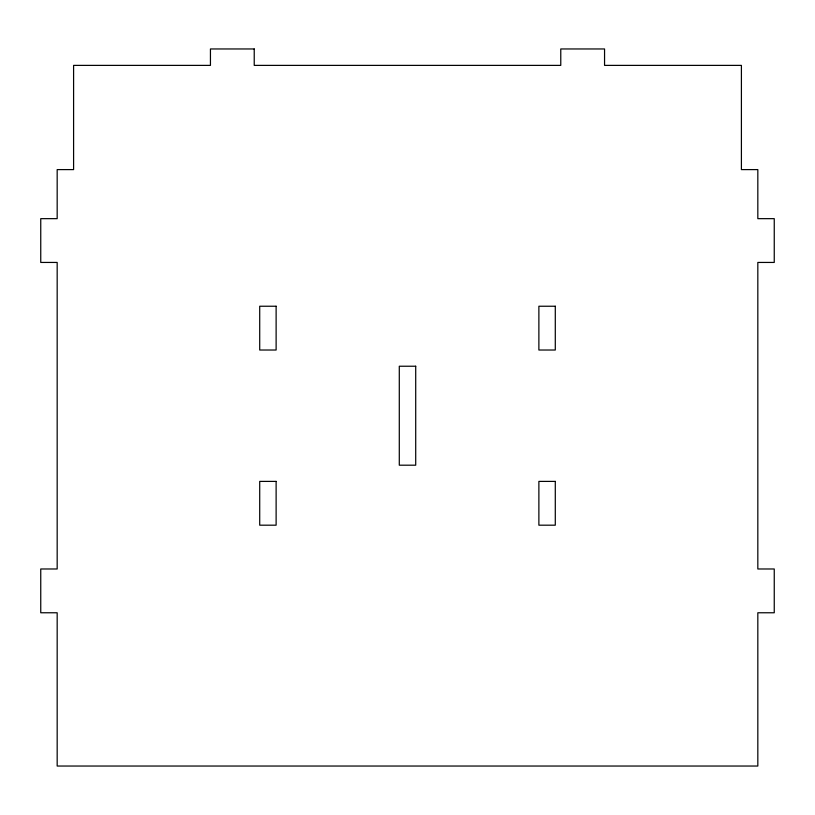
<?xml version="1.0" encoding="UTF-8"?>
<svg xmlns="http://www.w3.org/2000/svg" width="815" height="815" viewBox="0 0 815 815"><rect width="100%" height="100%" fill="white"/><g stroke="black" fill="none" stroke-linecap="round" stroke-linejoin="round"><path stroke-width="1.22" d="M254.229 48.961L210.443 48.961L210.443 65.383L73.594 65.383L73.594 169.601L57.172 169.601L57.172 218.654L40.75 218.654L40.75 262.44L57.172 262.44L57.172 568.982L40.75 568.982L40.75 612.768L57.172 612.768L57.172 766.039L757.828 766.039L757.828 612.768L774.25 612.768L774.25 568.982L757.828 568.982L757.828 262.44L774.25 262.44L774.25 218.654L757.828 218.654L757.828 169.601L741.406 169.601L741.406 65.383L604.557 65.383L604.557 48.961L560.771 48.961L560.771 65.383L254.229 65.383L254.229 48.961M276.122 306.236L259.71 306.236L259.71 350.022L276.122 350.022L276.122 306.236M555.29 306.236L538.878 306.236L538.878 350.022L555.29 350.022L555.29 306.236M415.711 366.23L399.289 366.23L399.289 465.192L415.711 465.192L415.711 366.23M276.122 481.4L259.71 481.4L259.71 525.186L276.122 525.186L276.122 481.4M555.29 481.4L538.878 481.4L538.878 525.186L555.29 525.186L555.29 481.4"/></g></svg>
